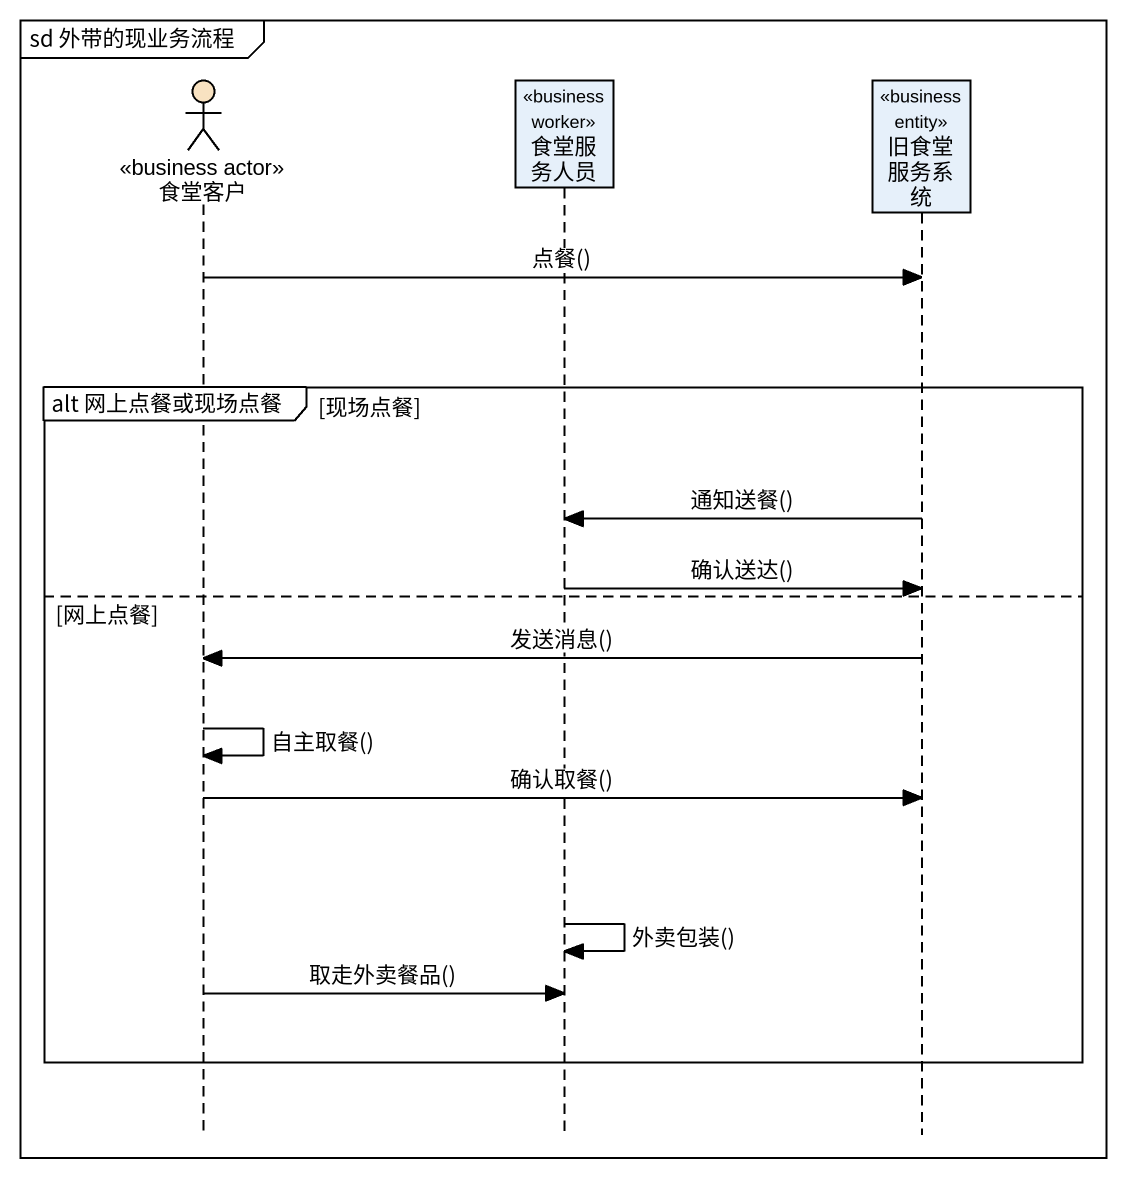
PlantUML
@startuml
mainframe sd 外带的现业务流程
hide footbox
actor 食堂客户 <<business actor>> #F8E2C1
participant 食堂服务人员 <<business worker>>
participant 旧食堂服务系统 <<business entity>>

食堂客户 -> 旧食堂服务系统 : 点餐()
group alt 网上点餐或现场点餐 [现场点餐]
  旧食堂服务系统 -> 食堂服务人员 : 通知送餐()
  食堂服务人员 -> 旧食堂服务系统 : 确认送达()
else 网上点餐
  旧食堂服务系统 -> 食堂客户 : 发送消息()
  食堂客户 -> 食堂客户 : 自主取餐()
  食堂客户 -> 旧食堂服务系统 : 确认取餐()
  食堂服务人员 -> 食堂服务人员 : 外卖包装()
  食堂客户 -> 食堂服务人员 : 取走外卖餐品()
end
@enduml
